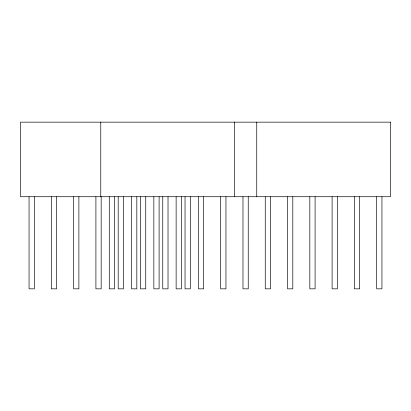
<?xml version="1.0" encoding="UTF-8"?>
<svg xmlns="http://www.w3.org/2000/svg" width="411" height="411" viewBox="0 0 411 411"><rect width="100%" height="100%" fill="white"/><g stroke="black" fill="none" stroke-linecap="round" stroke-linejoin="round"><path stroke-width="0.62" d="M381.942 196.725L381.942 288.841L376.676 288.841L376.676 196.725M359.656 196.725L359.656 288.841L354.395 288.841L354.395 196.725M337.374 196.725L337.374 288.841L332.109 288.841L332.109 196.725M315.093 196.725L315.093 288.841L309.827 288.841L309.827 196.725M292.807 196.725L292.807 288.841L287.546 288.841L287.546 196.725M270.525 196.725L270.525 288.841L265.259 288.841L265.259 196.725M256.752 122.159L256.752 196.725M248.244 196.725L248.244 288.841L242.978 288.841L242.978 196.725M234.47 122.159L234.47 196.725M225.958 196.725L225.958 288.841L220.697 288.841L220.697 196.725M203.676 196.725L203.676 288.841L198.41 288.841L198.41 196.725M190.303 196.725L190.303 288.841L185.042 288.841L185.042 196.725M181.39 196.725L181.39 288.841L176.129 288.841L176.129 196.725M168.022 196.725L168.022 288.841L162.756 288.841L162.756 196.725M159.108 196.725L159.108 288.841L153.848 288.841L153.848 196.725M145.741 196.725L145.741 288.841L140.475 288.841L140.475 196.725M136.827 196.725L136.827 288.841L131.561 288.841L131.561 196.725M123.454 196.725L123.454 288.841L118.193 288.841L118.193 196.725M114.541 196.725L114.541 288.841L109.28 288.841L109.28 196.725M101.173 196.725L101.173 288.841L95.907 288.841L95.907 196.725M100.767 122.159L100.767 196.725M78.891 196.725L78.891 288.841L73.626 288.841L73.626 196.725M56.605 196.725L56.605 288.841L51.344 288.841L51.344 196.725M34.324 196.725L34.324 288.841L29.058 288.841L29.058 196.725M390.45 122.159L20.55 122.159L20.55 196.725L390.45 196.725L390.45 122.159"/></g></svg>
